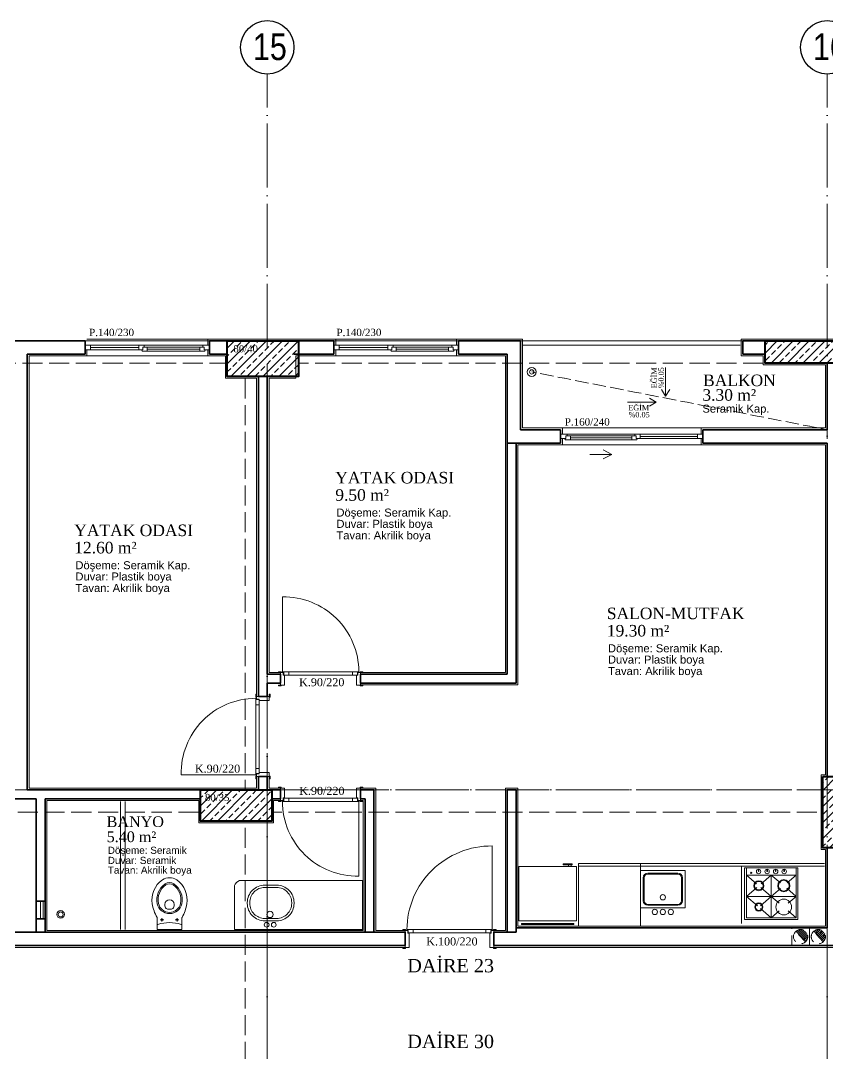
# Model space of a CAD drawing. Header units: millimetres. Extents: x 11587 to 81192, y -36083 to -25300.
# Drawn here: x 38154 to 39061, y -34581 to -33420 of the extents above; entities that cross this region are included whole.
import ezdxf

# ---------------------------------------------------------------- set-up
doc = ezdxf.new("R2010")
doc.units = ezdxf.units.MM
doc.linetypes.add('AKS', pattern=[30, 24, -3, 0, -3])
doc.linetypes.add('IZDUSUM1', pattern=[20, 7.5, -5, 7.5, 0])
for name, color, linetype, lineweight in [('rtm-aks balon', 20, 'Continuous', 25), ('rtm-aks balon yazı', 7, 'Continuous', 20), ('rtm-aks yeni', 7, 'AKS', 20), ('rtm-cam', 141, 'Continuous', 9), ('rtm-duv tugla', 22, 'Continuous', 35), ('rtm-izdusum-üst ince', 8, 'IZDUSUM1', 5), ('rtm-kapı-ahsap', 35, 'Continuous', 13), ('rtm-mhl-yazı-adı', 150, 'Continuous', 30), ('rtm-mhl-yazı-m2', 7, 'Continuous', 20), ('rtm-mhl-yazı-malzeme', 253, 'Continuous', 13), ('rtm-pen-ahsap', 35, 'Continuous', 13), ('rtm-plan katmanı-05', 205, 'Continuous', 20), ('rtm-plan katmanı-07', 135, 'Continuous', 9), ('rtm-sembol ok', 7, 'Continuous', 20), ('rtm-sıva', 252, 'Continuous', 15), ('rtm-tarama-betonarme', 51, 'Continuous', 15), ('rtm-tas_betonarme', 50, 'Continuous', 40), ('rtm-tefris vitrifiye', 9, 'Continuous', 9)]:
    doc.layers.add(name, color=color, linetype=linetype, lineweight=lineweight)
doc.styles.add('AKSYAZI', font='ARIALN.TTF')
doc.styles.add('ARIAL', font='times.ttf')
doc.styles.get("Standard").update_dxf_attribs({"font": 'arial.ttf'})
doc.styles.add('VAZ-OLCU', font='times.ttf', dxfattribs={"height": 60})
pattern_1 = [(45, (10490.655, 20162.28), (-8.980256, 8.980256), []), (45, (10499.636, 20162.28), (-8.980256, 8.980256), [6.35, -3.175])]

# ---------------------------------------------------------------- blocks, each defined once
blk = doc.blocks.new('ABLOKKİRİŞ2')
at = {"layer": 'rtm-izdusum-üst ince', "ltscale": 1.5}
for points in [[(27435.5, -53942.4), (27895.5, -53942.4)], [(27975.5, -53942.4), (28500.5, -53942.4)], [(27435.5, -53967.4), (27895.5, -53967.4)], [(27975.5, -53967.4), (28500.5, -53967.4)], [(28570.5, -54432.4), (28570.5, -53967.4)], [(27915.5, -54447.4), (27915.5, -53982.4)], [(27940.5, -54447.4), (27940.5, -53982.4)], [(27460.5, -54447.4), (27865.5, -54447.4)], [(27945.5, -54447.4), (28565.5, -54447.4)], [(27460.5, -54472.4), (27865.5, -54472.4)], [(27915.5, -54892.4), (27915.5, -54482.4)], [(27940.5, -54892.4), (27940.5, -54482.4)], [(27945.5, -54472.4), (28565.5, -54472.4)], [(28570.5, -54862.4), (28570.5, -54512.4)]]:
    blk.add_lwpolyline(points, dxfattribs=at)
blk = doc.blocks.new('rty')
at = {"layer": 'rtm-kapı-ahsap'}
for p, q in [((-58244.9, -62700.3), (-58243.8, -62700.3)), ((-58244.9, -62703.4), (-58244.9, -62700.3)), ((-58243.8, -62703.4), (-58244.9, -62703.4)), ((-58243.8, -62700.3), (-58243.8, -62703.4)), ((-58243.8, -62707.4), (-58243.8, -62702.9)), ((-58229.8, -62702.9), (-58243.8, -62702.9)), ((-58229.8, -62700.4), (-58229.8, -62703.4)), ((-58228.8, -62700.4), (-58229.8, -62700.4)), ((-58229.8, -62702.9), (-58229.8, -62705.9)), ((-58229.8, -62703.4), (-58228.8, -62703.4)), ((-58228.8, -62703.4), (-58228.8, -62700.4)), ((-58232.8, -62707.4), (-58243.8, -62707.4)), ((-58232.8, -62705.9), (-58232.8, -62707.4)), ((-58229.8, -62705.9), (-58232.8, -62705.9)), ((-58232.6, -62706.4), (-58232.6, -62789.4)), ((-58232.6, -62706.4), (-58229.7, -62706.4)), ((-58228.8, -62712), (-58232.6, -62712)), ((-58229.8, -62704.9), (-58228.8, -62704.9)), ((-58229.7, -62706.4), (-58229.7, -62704.9)), ((-58228.8, -62790.9), (-58228.8, -62704.9)), ((-58144.8, -62704.9), (-58228.8, -62704.9)), ((-58228.8, -62783.7), (-58232.6, -62783.7)), ((-58243.8, -62792.3), (-58244.9, -62792.3)), ((-58244.9, -62792.3), (-58244.9, -62795.4)), ((-58244.9, -62795.4), (-58243.8, -62795.4)), ((-58243.8, -62788.4), (-58243.8, -62792.9)), ((-58232.8, -62788.4), (-58243.8, -62788.4)), ((-58243.8, -62795.4), (-58243.8, -62792.3)), ((-58229.8, -62792.9), (-58243.8, -62792.9)), ((-58232.8, -62789.9), (-58232.8, -62788.4)), ((-58229.8, -62789.9), (-58232.8, -62789.9)), ((-58232.6, -62789.4), (-58229.7, -62789.4)), ((-58229.8, -62792.9), (-58229.8, -62789.9)), ((-58229.8, -62790.9), (-58228.8, -62790.9)), ((-58229.8, -62795.4), (-58229.8, -62792.3)), ((-58229.8, -62792.3), (-58228.8, -62792.3)), ((-58228.8, -62795.4), (-58229.8, -62795.4)), ((-58229.7, -62789.4), (-58229.7, -62790.9)), ((-58228.8, -62792.3), (-58228.8, -62795.4))]:
    blk.add_line(p, q, dxfattribs=at)
at = {"layer": 'rtm-kapı-ahsap', "const_width": 0.392}
blk.add_lwpolyline([(-58229.2, -62703.9, 1), (-58229.2, -62704.5, 1)], format="xyb", close=True, dxfattribs=at)
at = {"layer": 'rtm-kapı-ahsap'}
blk.add_arc((-58229.1, -62706.6), 84.3, 270.2011, 1.1472, dxfattribs=at)
blk = doc.blocks.new('K-100')
at = {"layer": 'rtm-kapı-ahsap'}
for p, q in [((-34308.1, -13702.2), (-34307, -13702.2)), ((-34308.1, -13705.4), (-34308.1, -13702.2)), ((-34307, -13705.4), (-34308.1, -13705.4)), ((-34307, -13702.2), (-34307, -13705.4)), ((-34307, -13709.3), (-34307, -13704.8)), ((-34288, -13704.8), (-34307, -13704.8)), ((-34291, -13709.3), (-34307, -13709.3)), ((-34288, -13707.8), (-34291, -13707.8)), ((-34291, -13707.8), (-34291, -13709.3)), ((-34290.8, -13801.3), (-34290.8, -13708.3)), ((-34290.8, -13708.3), (-34287.9, -13708.3)), ((-34288, -13702.3), (-34288, -13705.4)), ((-34287, -13702.3), (-34288, -13702.3)), ((-34288, -13704.8), (-34288, -13707.8)), ((-34288, -13705.4), (-34287, -13705.4)), ((-34288, -13706.8), (-34287, -13706.8)), ((-34287.9, -13708.3), (-34287.9, -13706.8)), ((-34287, -13705.4), (-34287, -13702.3)), ((-34287, -13706.8), (-34287, -13802.8)), ((-34287, -13713.9), (-34290.8, -13713.9)), ((-34307, -13804.2), (-34308.1, -13804.2)), ((-34308.1, -13804.2), (-34308.1, -13807.3)), ((-34307, -13800.3), (-34307, -13804.8)), ((-34291, -13800.3), (-34307, -13800.3)), ((-34307, -13807.3), (-34307, -13804.2)), ((-34288, -13804.8), (-34307, -13804.8)), ((-34291, -13801.8), (-34291, -13800.3)), ((-34288, -13801.8), (-34291, -13801.8)), ((-34287, -13795.6), (-34290.8, -13795.6)), ((-34290.8, -13801.3), (-34287.9, -13801.3)), ((-34288, -13804.8), (-34288, -13801.8)), ((-34288, -13802.8), (-34287, -13802.8)), ((-34288, -13807.3), (-34288, -13804.2)), ((-34288, -13804.2), (-34287, -13804.2)), ((-34287.9, -13801.3), (-34287.9, -13802.8)), ((-34193, -13802.8), (-34287, -13802.8)), ((-34287, -13804.2), (-34287, -13807.3)), ((-34308.1, -13807.3), (-34307, -13807.3)), ((-34287, -13807.3), (-34288, -13807.3))]:
    blk.add_line(p, q, dxfattribs=at)
at = {"layer": 'rtm-kapı-ahsap', "const_width": 0.392}
blk.add_lwpolyline([(-34287.4, -13803.7, -1), (-34287.4, -13803.1, -1)], format="xyb", close=True, dxfattribs=at)
at = {"layer": 'rtm-kapı-ahsap'}
blk.add_arc((-34287.9, -13801.7), 94.9, 359.3332, 89.4605, dxfattribs=at)

msp = doc.modelspace()

# ---------------------------------------------------------------- hatches: boundary and pattern name
at = {"layer": 'rtm-izdusum-üst ince', "ltscale": 1.5}
h = msp.add_hatch(dxfattribs=at)
h.set_pattern_fill('ANSI31', color=256, scale=0.5, angle=180, style=0)
h.set_pattern_definition([(225, (38000.5832, -34440.134), (1.122532, -1.122532), [])])
edge = h.paths.add_edge_path()
edge.add_arc((39031.19, -34450.13), 8, 312.76259, 492.76259)
edge.add_line((39025.76, -34444.26), (39036.62, -34456.01))
h = msp.add_hatch(dxfattribs=at)
h.set_pattern_fill('ANSI31', color=256, scale=0.5, angle=180, style=0)
h.set_pattern_definition([(225, (38020.5832, -34440.134), (1.122532, -1.122532), [])])
edge = h.paths.add_edge_path()
edge.add_arc((39051.19, -34450.13), 8, 312.76259, 492.76259)
edge.add_line((39045.76, -34444.26), (39056.62, -34456.01))
at = {"layer": 'rtm-tarama-betonarme'}
h = msp.add_hatch(dxfattribs=at)
h.set_pattern_fill('ANSI33', color=256, scale=2, style=0)
h.set_pattern_definition(pattern_1)
h.paths.add_polyline_path([(38466.19, -33780.13), (38466.19, -33820.13), (38386.19, -33820.13), (38386.19, -33780.13)])
h = msp.add_hatch(dxfattribs=at)
h.set_pattern_fill('ANSI33', color=256, scale=2, style=0)
h.set_pattern_definition(pattern_1)
h.paths.add_polyline_path([(38991.19, -33780.13), (39141.19, -33780.13), (39141.19, -33805.13), (38991.19, -33805.13)])
h = msp.add_hatch(dxfattribs=at)
h.set_pattern_fill('ANSI33', color=256, scale=2, style=0)
h.set_pattern_definition(pattern_1)
h.paths.add_polyline_path([(39091.19, -34270.13), (39091.19, -34350.13), (39056.19, -34350.13), (39056.19, -34270.13)])
h = msp.add_hatch(dxfattribs=at)
h.set_pattern_fill('ANSI33', color=256, scale=2, style=0)
h.set_pattern_definition(pattern_1)
h.paths.add_polyline_path([(38436.19, -34320.13), (38356.19, -34320.13), (38356.19, -34285.13), (38436.19, -34285.13)])

# ---------------------------------------------------------------- linework, layer by layer
at = {"layer": 'rtm-aks balon'}
for centre in [(38431.19, -33450.13), (39061.19, -33450.13)]:
    msp.add_circle(centre, 30, dxfattribs=at)
at = {"layer": 'rtm-aks yeni', "ltscale": 3}
for p, q in [((38431.19, -35680.13), (38431.19, -33480.13)), ((39061.19, -35680.13), (39061.19, -33480.13)), ((33971.19, -33780.13), (42336.19, -33780.13)), ((35966.19, -34285.13), (40341.19, -34285.13))]:
    msp.add_line(p, q, dxfattribs=at)
at = {"layer": 'rtm-cam'}
for p, q in [((38286.69, -33787.63), (38232.19, -33787.63)), ((38355.19, -33789.38), (38296.19, -33789.38)), ((38566.69, -33787.63), (38512.19, -33787.63)), ((38635.19, -33789.38), (38576.19, -33789.38)), ((38772.19, -33889.38), (38841.19, -33889.38)), ((38850.69, -33887.63), (38915.19, -33887.63))]:
    msp.add_line(p, q, dxfattribs=at)
at = {"layer": 'rtm-duv tugla'}
for points in [[(38081.19, -33780.13), (38226.19, -33780.13)], [(38226.19, -33795.13), (38226.19, -33780.13)], [(38366.19, -33795.13), (38366.19, -33780.13)], [(38386.19, -33780.13), (38366.19, -33780.13)], [(38506.19, -33780.13), (38461.19, -33780.13)], [(38506.19, -33795.13), (38506.19, -33780.13)], [(38646.19, -33795.13), (38646.19, -33780.13)], [(38716.19, -33780.13), (38646.19, -33780.13)], [(38716.19, -33880.13), (38716.19, -33780.13)], [(38966.19, -33780.13), (38966.19, -33795.13)], [(38991.19, -33780.13), (38966.19, -33780.13)], [(38161.19, -34285.13), (38161.19, -33795.13)], [(38161.19, -33795.13), (38226.19, -33795.13)], [(38386.19, -33795.13), (38366.19, -33795.13)], [(38506.19, -33795.13), (38461.19, -33795.13)], [(38701.19, -33795.13), (38646.19, -33795.13)], [(38701.19, -33895.13), (38701.19, -33795.13)], [(38991.19, -33795.13), (38966.19, -33795.13)], [(39061.19, -33805.13), (39061.19, -33880.13)], [(38421.19, -34180.13), (38421.19, -33820.13)], [(38431.19, -34155.13), (38431.19, -33820.13)], [(38761.19, -33880.13), (38716.19, -33880.13)], [(38761.19, -33880.13), (38761.19, -33895.13)], [(39061.19, -33880.13), (38921.19, -33880.13)], [(38921.19, -33880.13), (38921.19, -33895.13)], [(38761.19, -33895.13), (38701.19, -33895.13)], [(38701.19, -33895.13), (38701.19, -34155.13)], [(38711.19, -33895.13), (38711.19, -34165.13)], [(39061.19, -33895.13), (38921.19, -33895.13)], [(39061.19, -33895.13), (39061.19, -34270.13)], [(38431.19, -34155.13), (38446.19, -34155.13)], [(38446.19, -34165.13), (38446.19, -34155.13)], [(38536.19, -34155.13), (38701.19, -34155.13)], [(38536.19, -34165.13), (38536.19, -34155.13)], [(38431.19, -34165.13), (38446.19, -34165.13)], [(38431.19, -34180.13), (38431.19, -34165.13)], [(38536.19, -34165.13), (38711.19, -34165.13)], [(38431.19, -34180.13), (38421.19, -34180.13)], [(38421.19, -34285.13), (38421.19, -34270.13)], [(38431.19, -34270.13), (38421.19, -34270.13)], [(38431.19, -34285.13), (38431.19, -34270.13)], [(38161.19, -34285.13), (38356.19, -34285.13)], [(38436.19, -34285.13), (38446.19, -34285.13)], [(38446.19, -34295.13), (38446.19, -34285.13)], [(38536.19, -34285.13), (38551.19, -34285.13)], [(38536.19, -34295.13), (38536.19, -34285.13)], [(38551.19, -34285.13), (38551.19, -34445.13)], [(38711.19, -34445.13), (38711.19, -34285.13), (38701.19, -34285.13), (38701.19, -34445.13)], [(38171.19, -34295.13), (38136.19, -34295.13)], [(38171.19, -34445.13), (38171.19, -34295.13)], [(38181.19, -34445.13), (38181.19, -34295.13)], [(38181.19, -34295.13), (38356.19, -34295.13)], [(38436.19, -34295.13), (38446.19, -34295.13)], [(38536.19, -34295.13), (38541.19, -34295.13)], [(38541.19, -34295.13), (38541.19, -34445.13)], [(39061.19, -34350.13), (39061.19, -34440.13)], [(38171.19, -34410.13), (38181.19, -34410.13)], [(38171.19, -34430.13), (38181.19, -34430.13)], [(38711.19, -34440.13), (39061.19, -34440.13)], [(37721.19, -34445.13), (38586.19, -34445.13)], [(38586.19, -34445.13), (38586.19, -34460.13)], [(38686.19, -34445.13), (38686.19, -34460.13)], [(38711.19, -34445.13), (38686.19, -34445.13)], [(38586.19, -34460.13), (37721.19, -34460.13)], [(39451.19, -34460.13), (38686.19, -34460.13)]]:
    msp.add_lwpolyline(points, dxfattribs=at)
at = {"layer": 'rtm-izdusum-üst ince'}
msp.add_lwpolyline([(39061.19, -33880.13), (38728.69, -33815.13)], dxfattribs=at)
at = {"layer": 'rtm-izdusum-üst ince', "ltscale": 1.5}
for points in [[(39041.19, -34440.13), (39041.19, -34460.13), (39021.19, -34460.13), (39021.19, -34440.13), (39041.19, -34440.13)], [(39061.19, -34440.13), (39061.19, -34460.13), (39041.19, -34460.13), (39041.19, -34440.13), (39061.19, -34440.13)], [(39036.62, -34456.01), (39025.76, -34444.26)], [(39056.62, -34456.01), (39045.76, -34444.26)]]:
    msp.add_lwpolyline(points, dxfattribs=at)
for centre in [(39031.19, -34450.13), (39051.19, -34450.13)]:
    msp.add_circle(centre, 8, dxfattribs=at)
at = {"layer": 'rtm-kapı-ahsap'}
for points in [[(38176.19, -34430.13), (38176.19, -34410.13)], [(38179.19, -34430.13), (38179.19, -34410.13)]]:
    msp.add_lwpolyline(points, dxfattribs=at)
at = {"layer": 'rtm-pen-ahsap'}
for p, q in [((38285.19, -33785.13), (38226.19, -33785.13)), ((38226.19, -33790.13), (38232.19, -33790.13)), ((38237.19, -33790.13), (38231.56, -33790.13)), ((38232.19, -33785.13), (38232.19, -33790.13)), ((38237.19, -33790.13), (38286.69, -33790.13)), ((38285.19, -33785.13), (38292.69, -33785.13)), ((38286.69, -33785.13), (38286.69, -33790.13)), ((38291.19, -33790.13), (38286.69, -33790.13)), ((38291.19, -33787.13), (38296.19, -33787.13)), ((38291.19, -33787.13), (38291.19, -33790.13)), ((38292.69, -33787.13), (38292.69, -33785.13)), ((38296.19, -33787.13), (38355.19, -33787.13)), ((38296.19, -33787.13), (38296.19, -33791.63)), ((38360.19, -33787.13), (38355.19, -33787.13)), ((38355.19, -33787.13), (38355.19, -33791.63)), ((38358.69, -33785.13), (38358.69, -33787.13)), ((38358.69, -33785.13), (38366.19, -33785.13)), ((38360.19, -33787.13), (38360.19, -33790.13)), ((38366.19, -33790.13), (38360.19, -33790.13)), ((38565.19, -33785.13), (38506.19, -33785.13)), ((38506.19, -33790.13), (38512.19, -33790.13)), ((38517.19, -33790.13), (38511.56, -33790.13)), ((38512.19, -33785.13), (38512.19, -33790.13)), ((38517.19, -33790.13), (38566.69, -33790.13)), ((38565.19, -33785.13), (38572.69, -33785.13)), ((38566.69, -33785.13), (38566.69, -33790.13)), ((38571.19, -33790.13), (38566.69, -33790.13)), ((38571.19, -33787.13), (38576.19, -33787.13)), ((38571.19, -33787.13), (38571.19, -33790.13)), ((38572.69, -33787.13), (38572.69, -33785.13)), ((38576.19, -33787.13), (38635.19, -33787.13)), ((38576.19, -33787.13), (38576.19, -33791.63)), ((38640.19, -33787.13), (38635.19, -33787.13)), ((38635.19, -33787.13), (38635.19, -33791.63)), ((38638.69, -33785.13), (38638.69, -33787.13)), ((38638.69, -33785.13), (38646.19, -33785.13)), ((38640.19, -33787.13), (38640.19, -33790.13)), ((38646.19, -33790.13), (38640.19, -33790.13)), ((38290.56, -33791.63), (38296.19, -33791.63)), ((38296.19, -33791.63), (38355.19, -33791.63)), ((38360.83, -33791.63), (38355.19, -33791.63)), ((38570.56, -33791.63), (38576.19, -33791.63)), ((38576.19, -33791.63), (38635.19, -33791.63)), ((38640.83, -33791.63), (38635.19, -33791.63)), ((38768.69, -33885.13), (38761.19, -33885.13)), ((38761.19, -33890.13), (38767.19, -33890.13)), ((38766.56, -33891.63), (38772.19, -33891.63)), ((38767.19, -33887.13), (38772.19, -33887.13)), ((38767.19, -33887.13), (38767.19, -33890.13)), ((38768.69, -33885.13), (38768.69, -33887.13)), ((38841.19, -33887.13), (38772.19, -33887.13)), ((38772.19, -33887.13), (38772.19, -33891.63)), ((38841.19, -33891.63), (38772.19, -33891.63)), ((38846.19, -33887.13), (38841.19, -33887.13)), ((38841.19, -33887.13), (38841.19, -33891.63)), ((38846.83, -33891.63), (38841.19, -33891.63)), ((38852.19, -33885.13), (38844.69, -33885.13)), ((38844.69, -33887.13), (38844.69, -33885.13)), ((38846.19, -33887.13), (38846.19, -33890.13)), ((38846.19, -33890.13), (38850.69, -33890.13)), ((38850.69, -33885.13), (38850.69, -33890.13)), ((38910.19, -33890.13), (38850.69, -33890.13)), ((38852.19, -33885.13), (38921.19, -33885.13)), ((38910.19, -33890.13), (38915.83, -33890.13)), ((38915.19, -33885.13), (38915.19, -33890.13)), ((38921.19, -33890.13), (38915.19, -33890.13))]:
    msp.add_line(p, q, dxfattribs=at)
for points in [[(38290.56, -33791.63), (38289.69, -33790.13)], [(38360.83, -33791.63), (38361.69, -33790.13)], [(38570.56, -33791.63), (38569.69, -33790.13)], [(38640.83, -33791.63), (38641.69, -33790.13)], [(38766.56, -33891.63), (38765.69, -33890.13)], [(38846.83, -33891.63), (38847.69, -33890.13)]]:
    msp.add_lwpolyline(points, dxfattribs=at)
at = {"layer": 'rtm-plan katmanı-05', "ltscale": 0.6}
for points in [[(38228.19, -33778.13), (38364.19, -33778.13)], [(38508.19, -33778.13), (38644.19, -33778.13)], [(38228.19, -33797.13), (38364.19, -33797.13)], [(38508.19, -33797.13), (38644.19, -33797.13)], [(38919.19, -33878.13), (38763.19, -33878.13)], [(38919.19, -33897.13), (38763.19, -33897.13)]]:
    msp.add_lwpolyline(points, dxfattribs=at)
at = {"layer": 'rtm-plan katmanı-05'}
for points in [[(38963.19, -33780.13), (38719.19, -33780.13)], [(38963.19, -33785.13), (38719.19, -33785.13)]]:
    msp.add_lwpolyline(points, dxfattribs=at)
for radius in [5, 2.5]:
    msp.add_circle((38728.69, -33815.13), radius, dxfattribs=at)
at = {"layer": 'rtm-plan katmanı-07'}
for points in [[(38292.69, -33785.13), (38358.69, -33785.13)], [(38572.69, -33785.13), (38638.69, -33785.13)], [(38844.69, -33885.13), (38768.69, -33885.13)]]:
    msp.add_lwpolyline(points, dxfattribs=at)
at = {"layer": 'rtm-sembol ok'}
for points in [[(38879.32, -33809.99), (38879.32, -33842.32)], [(38879.32, -33842.32), (38874.65, -33834.91)], [(38879.32, -33842.32), (38883.99, -33834.91)], [(38868.63, -33849.11), (38861.23, -33844.44)], [(38836.3, -33849.11), (38868.63, -33849.11)], [(38868.63, -33849.11), (38861.23, -33853.78)], [(38818.94, -33907.82), (38808.94, -33902.82)], [(38793.94, -33907.82), (38818.94, -33907.82)], [(38818.94, -33907.82), (38808.94, -33912.82)]]:
    msp.add_lwpolyline(points, dxfattribs=at)
at = {"layer": 'rtm-sıva'}
for points in [[(38508.19, -33785.13), (38508.19, -33778.13), (38364.19, -33778.13), (38364.19, -33785.13)], [(38763.19, -33885.13), (38763.19, -33878.13), (38718.19, -33878.13), (38718.19, -33778.13), (38644.19, -33778.13), (38644.19, -33785.13)], [(39218.19, -33885.13), (39218.19, -33878.13), (39078.19, -33878.13), (39078.19, -33807.13), (39143.19, -33807.13), (39143.19, -33797.13), (39168.19, -33797.13), (39168.19, -33778.13), (38964.19, -33778.13), (38964.19, -33797.13), (38989.19, -33797.13), (38989.19, -33807.13), (39059.19, -33807.13), (39059.19, -33878.13), (38919.19, -33878.13), (38919.19, -33885.13)], [(38419.19, -34270.13), (38419.19, -34283.13), (38163.19, -34283.13), (38163.19, -33797.13), (38228.19, -33797.13), (38228.19, -33790.13)], [(38364.19, -33790.13), (38364.19, -33797.13), (38384.19, -33797.13), (38384.19, -33822.13), (38419.19, -33822.13), (38419.19, -34180.13)], [(38446.19, -34153.13), (38433.19, -34153.13), (38433.19, -33822.13), (38463.19, -33822.13), (38463.19, -33797.13), (38508.19, -33797.13), (38508.19, -33790.13)], [(38644.19, -33790.13), (38644.19, -33797.13), (38699.19, -33797.13), (38699.19, -34153.13), (38536.19, -34153.13)], [(38536.19, -34167.13), (38713.19, -34167.13), (38713.19, -33897.13), (38763.19, -33897.13), (38763.19, -33890.13)], [(38919.19, -33890.13), (38919.19, -33897.13), (39059.19, -33897.13), (39059.19, -34268.13), (39054.19, -34268.13), (39054.19, -34352.13), (39059.19, -34352.13), (39059.19, -34438.13), (38713.19, -34438.13), (38713.19, -34283.13), (38699.19, -34283.13), (38699.19, -34443.13), (38686.19, -34443.13)], [(38431.19, -34180.13), (38431.19, -34165.13), (38446.19, -34165.13)], [(38446.19, -34283.13), (38433.19, -34283.13), (38433.19, -34270.13)], [(38586.19, -34443.13), (38553.19, -34443.13), (38553.19, -34283.13), (38536.19, -34283.13)], [(38536.19, -34297.13), (38539.19, -34297.13), (38539.19, -34443.13), (38183.19, -34443.13), (38183.19, -34297.13), (38354.19, -34297.13), (38354.19, -34322.13), (38438.19, -34322.13), (38438.19, -34297.13), (38446.19, -34297.13)], [(38586.19, -34462.13), (37721.19, -34462.13)], [(38686.19, -34462.13), (39451.19, -34462.13)]]:
    msp.add_lwpolyline(points, dxfattribs=at)
at = {"layer": 'rtm-tas_betonarme'}
for points in [[(38386.19, -33780.13), (38466.19, -33780.13), (38466.19, -33820.13), (38386.19, -33820.13)], [(38991.19, -33780.13), (39141.19, -33780.13), (39141.19, -33805.13), (38991.19, -33805.13)], [(39056.19, -34270.13), (39091.19, -34270.13), (39091.19, -34350.13), (39056.19, -34350.13)], [(38356.19, -34285.13), (38436.19, -34285.13), (38436.19, -34320.13), (38356.19, -34320.13)]]:
    msp.add_lwpolyline(points, close=True, dxfattribs=at)
at = {"layer": 'rtm-tefris vitrifiye'}
for p, q in [((38764.09, -34368.28), (38774.09, -34368.28)), ((38764.09, -34369.28), (38764.09, -34368.28)), ((38774.09, -34369.28), (38764.09, -34369.28)), ((38770.09, -34371.28), (38770.09, -34369.28)), ((38773.09, -34371.28), (38773.09, -34369.28)), ((38774.09, -34368.28), (38774.09, -34369.28)), ((38781.19, -34367.79), (39058.19, -34367.79)), ((38714.09, -34371.28), (38714.09, -34432.28)), ((38779.09, -34432.28), (38779.09, -34371.28)), ((38851.19, -34375.79), (38851.19, -34417.79)), ((38901.19, -34375.79), (38851.19, -34375.79)), ((38893.19, -34378.79), (38859.19, -34378.79)), ((38893.19, -34379.79), (38859.19, -34379.79)), ((38901.19, -34375.79), (38901.19, -34417.79)), ((38968.22, -34430.79), (38968.22, -34372.79)), ((38968.22, -34372.79), (39028.22, -34372.79)), ((38970.22, -34428.79), (38970.22, -34372.79)), ((38981.74, -34390.67), (38970.22, -34380.79)), ((38970.22, -34380.79), (39026.22, -34380.79)), ((38983.64, -34376.77), (38983.64, -34374.31)), ((38984.18, -34376.77), (38983.64, -34376.77)), ((38984.18, -34374.31), (38984.18, -34376.77)), ((38986.85, -34390.54), (38998.22, -34380.79)), ((38993.22, -34376.77), (38993.22, -34374.31)), ((38993.76, -34376.77), (38993.22, -34376.77)), ((38993.76, -34374.31), (38993.76, -34376.77)), ((39008.51, -34389.61), (38998.22, -34380.79)), ((38998.22, -34428.79), (38998.22, -34380.79)), ((39002.81, -34376.77), (39002.81, -34374.31)), ((39003.35, -34376.77), (39002.81, -34376.77)), ((39003.35, -34374.31), (39003.35, -34376.77)), ((39012.4, -34376.77), (39012.4, -34374.31)), ((39012.93, -34376.77), (39012.4, -34376.77)), ((39012.93, -34374.31), (39012.93, -34376.77)), ((39015.99, -34389.55), (39026.22, -34380.79)), ((39026.22, -34380.79), (39026.22, -34372.79)), ((39026.22, -34428.79), (39026.22, -34380.79)), ((38854.19, -34383.79), (38854.19, -34409.79)), ((38855.19, -34383.79), (38855.19, -34409.79)), ((38897.19, -34383.79), (38897.19, -34409.79)), ((38898.19, -34383.79), (38898.19, -34409.79)), ((38970.22, -34404.79), (38981.91, -34394.77)), ((38982.63, -34415.43), (38970.22, -34404.79)), ((38970.22, -34404.79), (39026.22, -34404.79)), ((38998.22, -34404.79), (38985.98, -34415.28)), ((38998.22, -34404.79), (38986.51, -34394.76)), ((38998.22, -34404.79), (39008.67, -34395.83)), ((39007.18, -34412.48), (38998.22, -34404.79)), ((39026.22, -34404.79), (39015.59, -34395.69)), ((39026.22, -34404.79), (39017.25, -34412.48)), ((38859.19, -34413.79), (38893.19, -34413.79)), ((38859.19, -34414.79), (38893.19, -34414.79)), ((38319.03, -34419.03), (38323.36, -34419.03)), ((38851.19, -34417.79), (38901.19, -34417.79)), ((38970.22, -34428.79), (39026.22, -34428.79)), ((38986.02, -34418.34), (38998.22, -34428.79)), ((38998.22, -34428.79), (39007.18, -34421.1)), ((39017.25, -34421.1), (39026.22, -34428.79)), ((38307.45, -34429.55), (38307.45, -34442.13)), ((38310.82, -34431.13), (38314.74, -34431.13)), ((38312.67, -34433.01), (38312.67, -34429.3)), ((38331.56, -34431.13), (38327.64, -34431.13)), ((38329.72, -34433.01), (38329.72, -34429.3)), ((38334.93, -34429.55), (38334.93, -34442.13)), ((38714.09, -34432.28), (38779.09, -34432.28)), ((38717.09, -34435.28), (38776.09, -34435.28)), ((38717.09, -34436.28), (38717.09, -34435.28)), ((38776.09, -34436.28), (38717.09, -34436.28)), ((38776.09, -34435.28), (38776.09, -34436.28)), ((38968.22, -34430.79), (39028.22, -34430.79)), ((38334.93, -34442.13), (38307.45, -34442.13))]:
    msp.add_line(p, q, dxfattribs=at)
for points in [[(38266.19, -34442.13), (38266.19, -34298.13)], [(38271.19, -34442.13), (38271.19, -34298.13)], [(38781.19, -34367.79), (38781.19, -34438.13)], [(38781.19, -34370.79), (39058.19, -34370.79)], [(38851.19, -34367.79), (38851.19, -34438.13)], [(38964.81, -34435.13), (38964.81, -34370.79)], [(38779.09, -34371.28), (38714.09, -34371.28)], [(39028.22, -34430.79), (39028.22, -34372.79)]]:
    msp.add_lwpolyline(points, dxfattribs=at)
for points in [[(38538.19, -34387.13), (38399.77, -34387.13, 0.2032744), (38394.19, -34392.72), (38394.19, -34442.13), (38538.19, -34442.13), (38538.19, -34387.13)], [(38408.72, -34411.77), (38408.72, -34412.66, 0.4142136), (38428.33, -34432.26), (38441.72, -34432.26, 0.4142136), (38461.32, -34412.66), (38461.32, -34411.77, 0.4142136), (38441.72, -34392.17), (38428.33, -34392.17, 0.4142136)], [(38411.4, -34411.77), (38411.4, -34412.66, 0.4142136), (38428.33, -34429.59), (38441.72, -34429.59, 0.4142136), (38458.65, -34412.66), (38458.65, -34411.77, 0.4142136), (38441.72, -34394.84), (38428.33, -34394.84, 0.4142136)]]:
    msp.add_lwpolyline(points, format="xyb", close=True, dxfattribs=at)
for centre, radius in [((38975.63, -34378.36), 0.75), ((38983.91, -34376.79), 2.5), ((38993.49, -34376.79), 2.5), ((39003.08, -34376.79), 2.5), ((39012.67, -34376.79), 2.5), ((38984.22, -34392.79), 5.63), ((38984.22, -34392.79), 4.84), ((39012.22, -34392.79), 6.84), ((39012.22, -34392.79), 6.05), ((38876.19, -34405.79), 3), ((38984.22, -34416.79), 4.63), ((38984.22, -34416.79), 3.84), ((39012.22, -34416.79), 8.84), ((38198.69, -34425.13), 4.25), ((38198.69, -34425.13), 2.75), ((38434.19, -34425.13), 3.56), ((38867.19, -34422.29), 3), ((38876.19, -34422.29), 3), ((38885.19, -34422.29), 3), ((38312.67, -34431.13), 0.825), ((38329.72, -34431.13), 0.825), ((38430.45, -34436.72), 2.67), ((38438.47, -34436.72), 2.67)]:
    msp.add_circle(centre, radius, dxfattribs=at)
for centre, radius, start, end in [((38859.19, -34383.79), 5, 90, 180), ((38859.19, -34383.79), 4, 90, 180), ((38893.19, -34383.79), 5, 0, 90), ((38893.19, -34383.79), 4, 0, 90), ((38328.89, -34408.75), 27.5, 124.90445, 189.49177), ((38328.89, -34408.75), 22, 125.18852, 191.4306), ((38328.89, -34408.75), 20.57, 125.18852, 191.4306), ((38321.19, -34398.68), 14.85, 57.23949, 122.76051), ((38321.19, -34398.68), 9.35, 57.83247, 122.16749), ((38321.19, -34398.68), 7.92, 57.83247, 122.16749), ((38313.49, -34408.75), 20.57, 348.5694, 54.81148), ((38313.49, -34408.75), 22, 348.5694, 54.81148), ((38313.49, -34408.75), 27.5, 350.50823, 55.09555), ((38345.22, -34406.38), 44, 188.76392, 210.09462), ((38321.26, -34409.9), 14.3, 192.81214, 269.7338), ((38321.26, -34409.9), 12.87, 192.81214, 269.7338), ((38321.17, -34413.81), 5.11, 90.26223, 180), ((38329, -34414.13), 12.95, 176.68797, 192.17308), ((38319.03, -34416.28), 2.75, 192.17308, 270), ((38321.12, -34409.9), 12.87, 270.2662, 347.18786), ((38321.12, -34409.9), 14.3, 270.2662, 347.18786), ((38321.22, -34413.81), 5.12, 0, 89.73777), ((38323.36, -34416.28), 2.75, 270, 347.82692), ((38313.39, -34414.13), 12.95, 347.82692, 3.31203), ((38297.16, -34406.38), 44, 329.90538, 351.23608), ((38859.19, -34409.79), 5, 180, 270), ((38859.19, -34409.79), 4, 180, 270), ((38893.19, -34409.79), 4, 270, 0), ((38893.19, -34409.79), 5, 270, 0), ((38305.25, -34429.55), 2.2, 0, 30.09462), ((38337.13, -34429.55), 2.2, 149.90538, 180), ((38321.19, -34478.32), 44, 72.84729, 107.15268)]:
    msp.add_arc(centre, radius, start, end, dxfattribs=at)

# ---------------------------------------------------------------- block references
at = {"layer": 'rtm-izdusum-üst ince'}
msp.add_blockref('ABLOKKİRİŞ2', (10490.66, 20162.28), dxfattribs=at)
at = {"layer": 'rtm-kapı-ahsap'}
for name, p, rotation in [('rty', (-24256.68, 24076.65), 90.00000000000001), ('rty', (-19810.59, -96973), 180), ('rty', (101239.06, -92526.91), 270), ('K-100', (24881.4, -155.16), 90.00000000000001)]:
    msp.add_blockref(name, p, dxfattribs=dict(at, rotation=rotation))

# ---------------------------------------------------------------- texts
at = {"layer": 'rtm-aks balon yazı', "char_height": 30, "attachment_point": 7, "style": 'AKSYAZI'}
for s, insert, width in [('15', (38414.97, -33464.9), 27.7214), ('16', (39044.97, -33464.9), 34.1619)]:
    msp.add_mtext(s, dxfattribs=dict(at, insert=insert, width=width))
at = {"layer": 'rtm-mhl-yazı-adı', "style": 'ARIAL'}
for s, p in [('EĞİM', (38869.31, -33833.55)), ('%%%0.05', (38877.3, -33833.55))]:
    msp.add_text(s, height=6, rotation=90, dxfattribs=at).set_placement(p)
for s, height, p in [('BALKON', 13, (38921.45, -33831.08)), ('EĞİM', 6, (38837.33, -33858.39)), ('%%%0.05', 6, (38837.68, -33866.16)), ('YATAK ODASI', 13, (38507.67, -33940.48)), ('YATAK ODASI', 13, (38214, -33999.7)), ('SALON-MUTFAK', 13, (38813.18, -34093.11)), ('BANYO', 12, (38250.44, -34326.81)), ('DAİRE 23', 15, (38588.73, -34490.2)), ('DAİRE 30', 15, (38588.73, -34575.42))]:
    msp.add_text(s, height=height, dxfattribs=at).set_placement(p)
at = {"layer": 'rtm-mhl-yazı-m2', "style": 'ARIAL'}
for s, height, p in [('80/40', 8, (38393.14, -33793)), ('3.30 m² ', 13, (38920.71, -33847.5)), ('9.50 m² ', 13, (38507.67, -33959.97)), ('12.60 m² ', 13, (38214, -34019.19)), ('19.30 m² ', 13, (38813.18, -34112.6)), ('80/35', 8, (38361.01, -34297.57)), ('5.40 m² ', 12, (38250.44, -34343.84))]:
    msp.add_text(s, height=height, dxfattribs=at).set_placement(p)
at = {"layer": 'rtm-mhl-yazı-malzeme', "style": 'VAZ-OLCU'}
for s, height, rotation, p in [('P.140/230', 8.192, 0.0398, (38230.75, -33774.79)), ('P.140/230', 8.192, 0.0398, (38509.06, -33774.79)), ('P.160/240', 8.192, 0.0398, (38765.88, -33875.42)), ('K.90/220', 9, 0.0398, (38466.98, -34168.51)), ('K.90/220', 9, 0.0398, (38349.74, -34265.73)), ('K.90/220', 9, 359.9602, (38467.09, -34290.65)), ('K.100/220', 9, 359.9602, (38610.02, -34459.96))]:
    msp.add_text(s, height=height, rotation=rotation, dxfattribs=at).set_placement(p)
at = {"layer": 'rtm-mhl-yazı-malzeme'}
for s, height, p in [('Seramik Kap.', 9, (38920.71, -33860.91)), ('Döşeme: Seramik Kap.', 9, (38508.96, -33977.75)), ('Duvar: Plastik boya ', 9, (38508.96, -33990.42)), ('Tavan: Akrilik boya ', 9, (38508.96, -34003.35)), ('Döşeme: Seramik Kap.', 9, (38215.29, -34036.96)), ('Duvar: Plastik boya ', 9, (38215.29, -34049.63)), ('Tavan: Akrilik boya ', 9, (38215.29, -34062.56)), ('Döşeme: Seramik Kap.', 9, (38814.47, -34130.37)), ('Duvar: Plastik boya ', 9, (38814.47, -34143.04)), ('Tavan: Akrilik boya ', 9, (38814.47, -34155.97)), ('Döşeme: Seramik', 8, (38251.73, -34356.98)), ('Tavan: Akrilik boya ', 8, (38251.73, -34379.25)), ('Duvar: Seramik', 8, (38251.73, -34368.35))]:
    msp.add_text(s, height=height, dxfattribs=at).set_placement(p)

doc.saveas('drawing.dxf')
